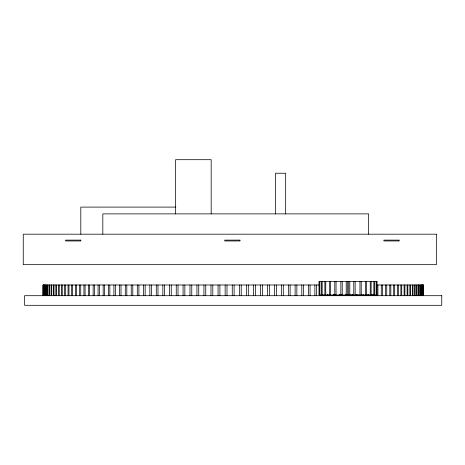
<?xml version="1.0" encoding="UTF-8"?>
<svg xmlns="http://www.w3.org/2000/svg" width="465" height="465" viewBox="0 0 465 465"><rect width="100%" height="100%" fill="white"/><g stroke="black" fill="none" stroke-linecap="round" stroke-linejoin="round"><path stroke-width="0.7" d="M175.863 207.105L80.811 207.105L80.811 234.191M319.484 284.981L43.024 284.981L43.024 295.676M376.72 284.981L423.348 284.981L423.348 295.676M423.249 284.981L423.249 295.676M423.179 284.981L423.179 295.676M422.883 284.981L422.883 295.676M422.743 284.981L422.743 295.676M422.255 284.981L422.255 295.676M422.046 284.981L422.046 295.676M421.36 284.981L421.36 295.676M421.087 284.981L421.087 295.676M420.203 284.981L420.203 295.676M419.86 284.981L419.86 295.676M418.779 284.981L418.779 295.676M418.372 284.981L418.372 295.676M417.105 284.981L417.105 295.676M416.628 284.981L416.628 295.676M415.169 284.981L415.169 295.676M414.623 284.981L414.623 295.676M412.978 284.981L412.978 295.676M412.368 284.981L412.368 295.676M410.537 284.981L410.537 295.676M409.863 284.981L409.863 295.676M407.846 284.981L407.846 295.676M407.113 284.981L407.113 295.676M404.91 284.981L404.91 295.676M404.114 284.981L404.114 295.676M401.737 284.981L401.737 295.676M400.877 284.981L400.877 295.676M398.325 284.981L398.325 295.676M397.406 284.981L397.406 295.676M394.686 284.981L394.686 295.676M393.71 284.981L393.71 295.676M390.821 284.981L390.821 295.676M389.786 284.981L389.786 295.676M386.735 284.981L386.735 295.676M385.642 284.981L385.642 295.676M382.433 284.981L382.433 295.676M381.283 284.981L381.283 295.676M377.917 284.981L377.917 295.676M376.72 294.252L376.72 295.676M376.447 281.476L376.447 295.019M376.133 281.476L376.133 295.019M374.453 281.476L374.453 295.019M373.837 281.476L373.837 295.019M373.209 294.252L373.209 295.676M371.959 294.252L371.959 295.676M371.128 281.476L371.128 295.019M370.25 281.476L370.25 295.019M368.629 234.191L368.629 213.877L102.823 213.877L102.823 234.191M368.297 294.252L368.297 295.676M367.001 294.252L367.001 295.676M366.647 281.476L366.647 295.019M365.542 281.476L365.542 295.019M363.2 294.252L363.2 295.676M361.851 294.252L361.851 295.676M361.229 281.476L361.229 295.019M359.957 281.476L359.957 295.019M357.922 294.252L357.922 295.676M356.527 294.252L356.527 295.676M355.15 281.476L355.15 295.019M353.772 281.476L353.772 295.019M352.464 294.252L352.464 295.676M351.029 294.252L351.029 295.676M349.808 281.476L349.79 295.019M348.709 281.476L348.709 295.019M347.297 281.476L347.297 295.019M346.844 294.252L346.844 295.676M346.222 281.476L346.198 295.019M345.367 294.252L345.367 295.676M342.24 281.476L342.24 295.019M341.066 294.252L341.066 295.676M340.857 281.476L340.857 295.019M339.549 294.252L339.549 295.676M336.05 281.476L336.05 295.019M335.131 294.252L335.131 295.676M334.777 281.476L334.777 295.019M333.579 294.252L333.579 295.676M330.464 281.476L330.464 295.019M329.36 281.476L329.36 295.019M329.063 294.252L329.063 295.676M327.47 294.252L327.47 295.676M325.762 281.476L325.762 295.019M324.878 281.476L324.878 295.019M322.855 294.252L322.855 295.676M322.169 281.476L322.169 295.019M321.553 281.476L321.553 295.019M321.228 294.252L321.228 295.676M319.874 281.476L319.874 295.019M319.56 281.476L319.56 295.019M316.52 284.981L316.52 295.676M314.863 284.981L314.863 295.676M310.068 284.981L310.068 295.676M308.388 284.981L308.388 295.676M303.511 284.981L303.511 295.676M301.802 284.981L301.802 295.676M296.856 284.981L296.856 295.676M295.124 284.981L295.124 295.676M290.114 284.981L290.114 295.676M288.358 284.981L288.358 295.676M285.667 213.877L285.667 173.242L275.513 173.242L275.513 213.877M283.29 284.981L283.29 295.676M281.517 284.981L281.517 295.676M276.396 284.981L276.396 295.676M274.606 284.981L274.606 295.676M269.438 284.981L269.438 295.676M267.637 284.981L267.637 295.676M262.434 284.981L262.434 295.676M260.621 284.981L260.621 295.676M255.39 284.981L255.39 295.676M253.565 284.981L253.565 295.676M248.31 284.981L248.31 295.676M246.479 284.981L246.479 295.676M241.213 284.981L241.213 295.676M239.376 284.981L239.376 295.676M234.104 284.981L234.104 295.676M232.268 284.981L232.268 295.676M226.99 284.981L226.99 295.676M225.159 284.981L225.159 295.676M219.893 284.981L219.893 295.676M218.056 284.981L218.056 295.676M212.807 284.981L212.807 295.676M211.174 213.877L211.174 159.698L175.625 159.698L175.625 213.877M210.982 284.981L210.982 295.676M205.751 284.981L205.751 295.676M203.937 284.981L203.937 295.676M198.735 284.981L198.735 295.676M196.928 284.981L196.928 295.676M191.766 284.981L191.766 295.676M189.976 284.981L189.976 295.676M184.855 284.981L184.855 295.676M183.082 284.981L183.082 295.676M178.014 284.981L178.014 295.676M176.258 284.981L176.258 295.676M171.248 284.981L171.248 295.676M169.51 284.981L169.51 295.676M164.564 284.981L164.564 295.676M162.855 284.981L162.855 295.676M157.984 284.981L157.984 295.676M156.298 284.981L156.298 295.676M151.503 284.981L151.503 295.676M149.852 284.981L149.852 295.676M145.138 284.981L145.138 295.676M143.516 284.981L143.516 295.676M138.901 284.981L138.901 295.676M137.309 284.981L137.309 295.676M132.792 284.981L132.792 295.676M131.235 284.981L131.235 295.676M126.823 284.981L126.823 295.676M125.306 284.981L125.306 295.676M121.005 284.981L121.005 295.676M119.522 284.981L119.522 295.676M115.337 284.981L115.337 295.676M113.902 284.981L113.902 295.676M109.839 284.981L109.839 295.676M108.45 284.981L108.45 295.676M104.515 284.981L104.515 295.676M103.172 284.981L103.172 295.676M99.371 284.981L99.371 295.676M98.074 284.981L98.074 295.676M94.412 284.981L94.412 295.676M93.163 284.981L93.163 295.676M89.646 284.981L89.646 295.676M88.449 284.981L88.449 295.676M85.083 284.981L85.083 295.676M83.938 284.981L83.938 295.676M80.73 284.981L80.73 295.676M79.637 284.981L79.637 295.676M76.585 284.981L76.585 295.676M75.551 284.981L75.551 295.676M72.662 284.981L72.662 295.676M71.68 284.981L71.68 295.676M68.96 284.981L68.96 295.676M68.041 284.981L68.041 295.676M65.489 284.981L65.489 295.676M64.629 284.981L64.629 295.676M62.252 284.981L62.252 295.676M61.456 284.981L61.456 295.676M59.258 284.981L59.258 295.676M58.526 284.981L58.526 295.676M56.503 284.981L56.503 295.676M55.835 284.981L55.835 295.676M53.998 284.981L53.998 295.676M53.394 284.981L53.394 295.676M51.743 284.981L51.743 295.676M51.202 284.981L51.202 295.676M49.743 284.981L49.743 295.676M49.267 284.981L49.267 295.676M47.994 284.981L47.994 295.676M47.587 284.981L47.587 295.676M46.512 284.981L46.512 295.676M46.169 284.981L46.169 295.676M45.285 284.981L45.285 295.676M45.012 284.981L45.012 295.676M44.32 284.981L44.32 295.676M44.117 284.981L44.117 295.676M43.623 284.981L43.623 295.676M43.489 284.981L43.489 295.676M436.344 234.191L23.25 234.191L23.25 264.666L436.344 264.666L436.344 234.191M80.811 240.12L65.577 240.12L65.577 240.963L80.811 240.963L80.811 240.12M239.957 240.12L224.717 240.12L224.717 240.963L239.957 240.963L239.957 240.12M399.098 240.12L383.863 240.12L383.863 240.963L399.098 240.963L399.098 240.12M377.016 281.476L318.99 281.476L318.99 295.019L377.016 295.019L377.016 281.476M441.75 295.699L24.622 295.699L24.622 305.302L441.75 305.302L441.75 295.699M43.193 295.676L43.193 284.981L43.123 295.676"/></g></svg>
